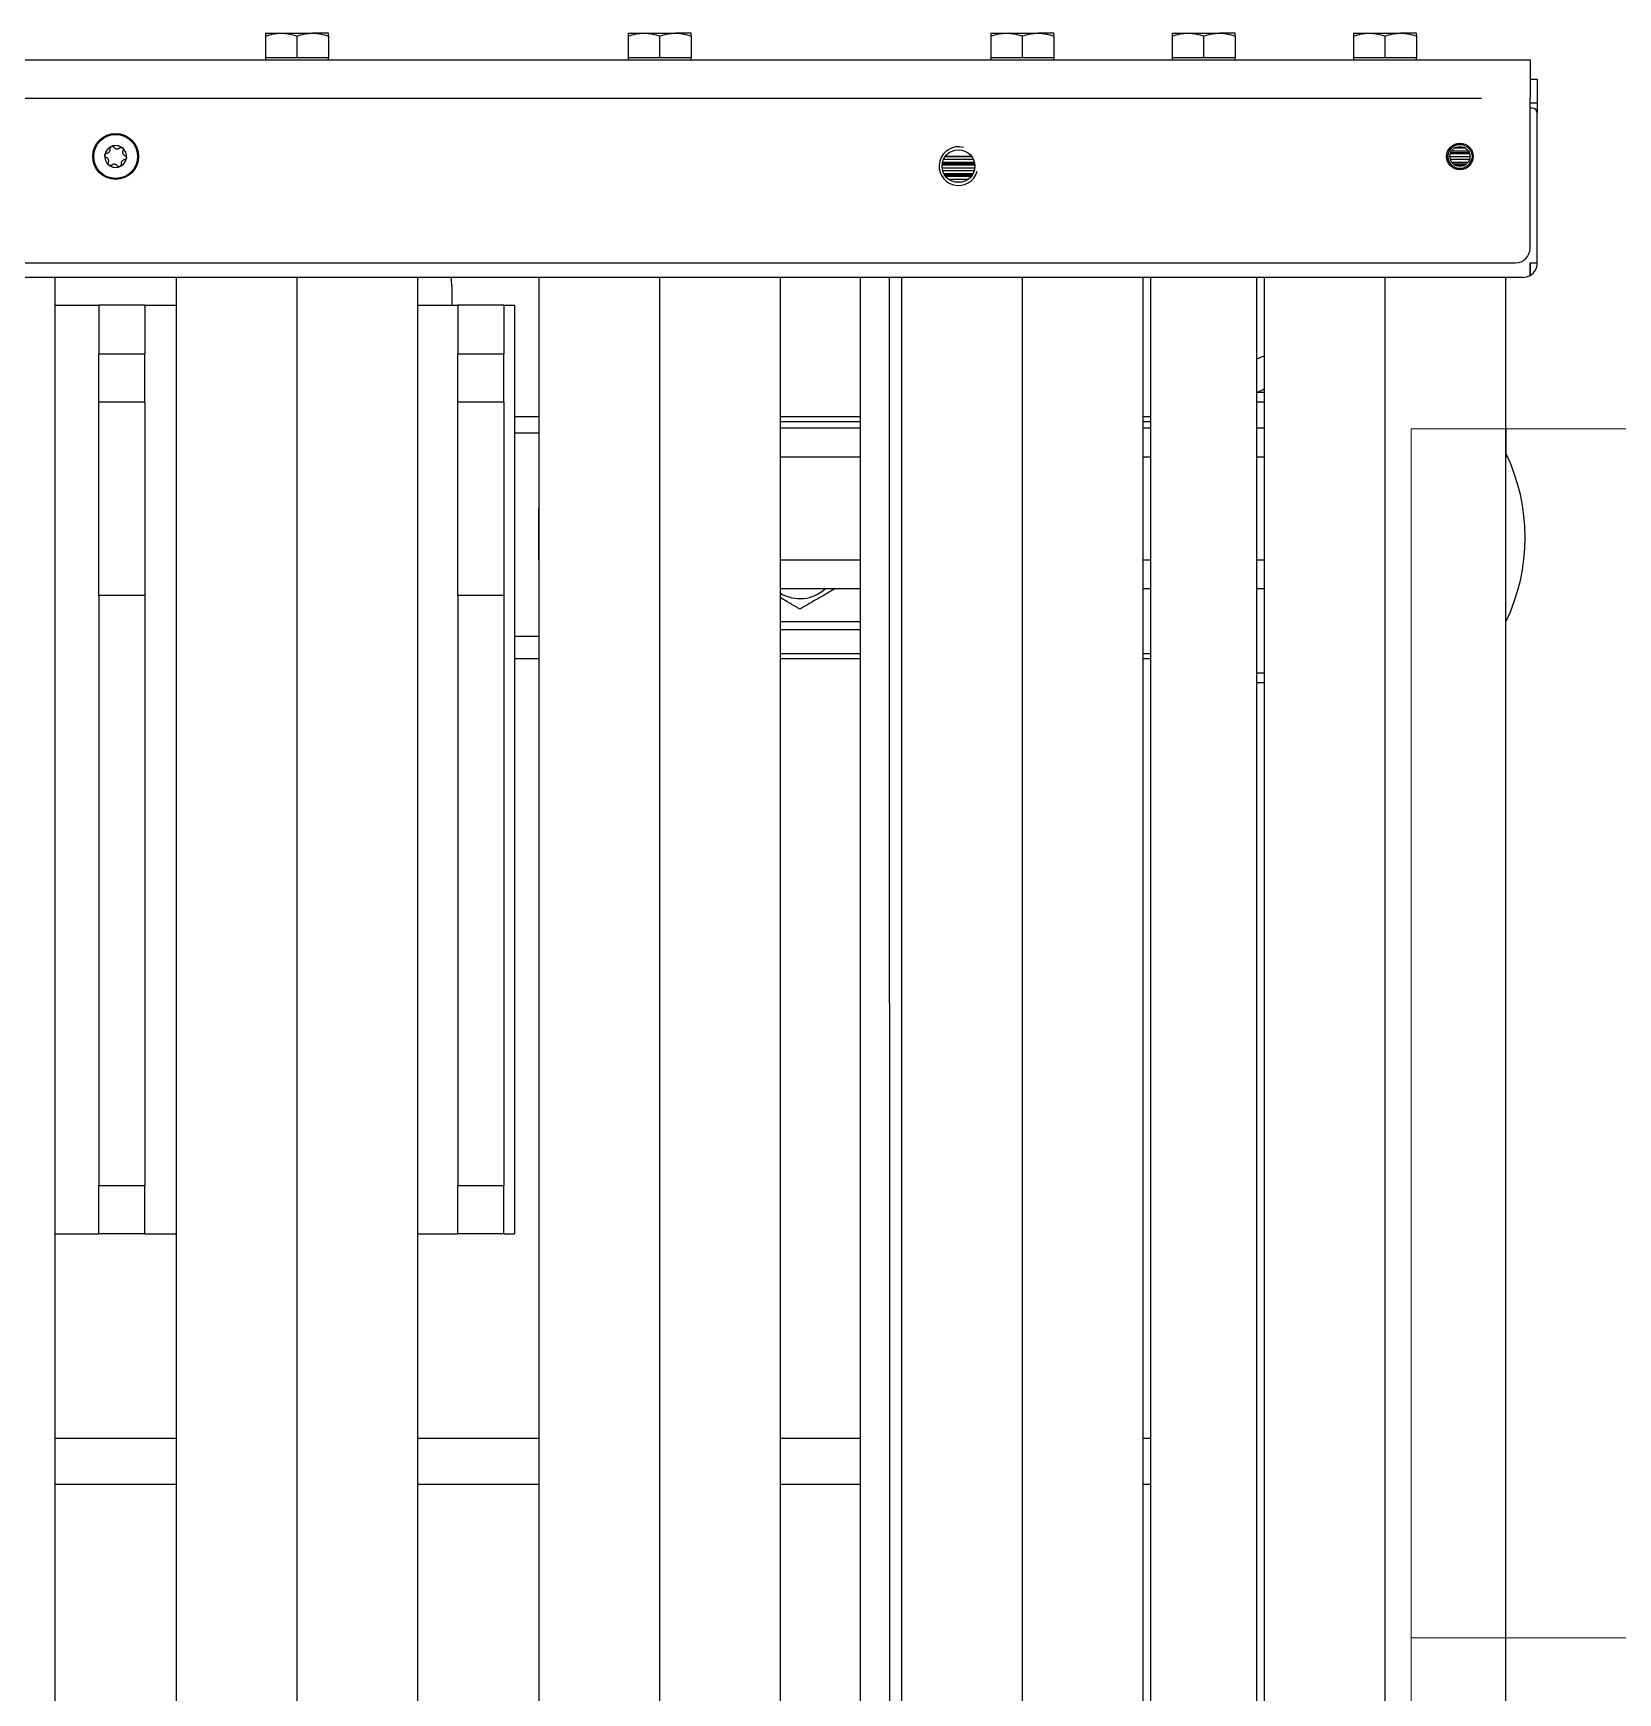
# Model space of a CAD drawing. Header units: millimetres. Extents: x -187347 to 135007, y -6415 to 292048.
# Drawn here: x -50098 to -49770.3, y 27469.3 to 27812.5 of the extents above; entities that cross this region are included whole.
import ezdxf

# ---------------------------------------------------------------- set-up
doc = ezdxf.new("R2010")
doc.units = ezdxf.units.MM
doc.header["$LTSCALE"] = 100
doc.linetypes.add('CENTER', pattern=[50.8, 31.75, -6.35, 6.35, -6.35])
doc.layers.get('0').update_dxf_attribs({"lineweight": 18})
doc.layers.add('Layout CAT2', color=6, linetype='Continuous')
doc.layers.add('Layout Kromeka', color=1, linetype='Continuous', lineweight=5)

# ---------------------------------------------------------------- blocks, each defined once
blk = doc.blocks.new('25g245g2fd')
at = {"color": 0}
for p, q in [((21629.47, -2673.17), (21632.72, -2673.17)), ((21629.47, -2673.76), (21629.47, -2678.27)), ((21632.72, -2673.17), (21639.22, -2673.17)), ((21635.97, -2673.76), (21635.97, -2678.27)), ((21642.47, -2673.17), (21639.22, -2673.17)), ((21642.47, -2673.76), (21642.47, -2678.27)), ((21704.47, -2673.17), (21707.72, -2673.17)), ((21704.47, -2673.75), (21704.47, -2678.27)), ((21707.72, -2673.17), (21714.22, -2673.17)), ((21710.97, -2673.75), (21710.97, -2678.27)), ((21717.47, -2673.17), (21714.22, -2673.17)), ((21717.47, -2673.75), (21717.47, -2678.27)), ((21779.47, -2673.17), (21782.72, -2673.17)), ((21779.47, -2673.75), (21779.47, -2678.27)), ((21782.72, -2673.17), (21789.22, -2673.17)), ((21785.97, -2673.75), (21785.97, -2678.27)), ((21792.47, -2673.17), (21789.22, -2673.17)), ((21792.47, -2673.75), (21792.47, -2678.27)), ((21816.97, -2673.17), (21820.22, -2673.17)), ((21816.97, -2673.75), (21816.97, -2678.27)), ((21820.22, -2673.17), (21826.72, -2673.17)), ((21823.47, -2673.75), (21823.47, -2678.27)), ((21829.97, -2673.17), (21826.72, -2673.17)), ((21829.97, -2673.75), (21829.97, -2678.27)), ((21854.47, -2673.17), (21857.72, -2673.17)), ((21854.47, -2673.75), (21854.47, -2678.27)), ((21857.72, -2673.17), (21864.22, -2673.17)), ((21860.97, -2673.75), (21860.97, -2678.27)), ((21867.47, -2673.17), (21864.22, -2673.17)), ((21867.47, -2673.75), (21867.47, -2678.27)), ((21080.97, -2678.68), (21890.97, -2678.67)), ((21629.47, -2678.27), (21629.47, -2678.67)), ((21632.72, -2678.27), (21629.47, -2678.27)), ((21635.97, -2678.27), (21632.72, -2678.27)), ((21639.22, -2678.27), (21635.97, -2678.27)), ((21642.47, -2678.27), (21639.22, -2678.27)), ((21642.47, -2678.67), (21642.47, -2678.27)), ((21704.47, -2678.27), (21704.47, -2678.67)), ((21707.72, -2678.27), (21704.47, -2678.27)), ((21710.97, -2678.27), (21707.72, -2678.27)), ((21714.22, -2678.27), (21710.97, -2678.27)), ((21717.47, -2678.27), (21714.22, -2678.27)), ((21717.47, -2678.67), (21717.47, -2678.27)), ((21779.47, -2678.27), (21779.47, -2678.67)), ((21782.72, -2678.27), (21779.47, -2678.27)), ((21785.97, -2678.27), (21782.72, -2678.27)), ((21789.22, -2678.27), (21785.97, -2678.27)), ((21792.47, -2678.27), (21789.22, -2678.27)), ((21792.47, -2678.67), (21792.47, -2678.27)), ((21816.97, -2678.27), (21816.97, -2678.67)), ((21820.22, -2678.27), (21816.97, -2678.27)), ((21823.47, -2678.27), (21820.22, -2678.27)), ((21826.72, -2678.27), (21823.47, -2678.27)), ((21829.97, -2678.27), (21826.72, -2678.27)), ((21829.97, -2678.67), (21829.97, -2678.27)), ((21854.47, -2678.27), (21854.47, -2678.67)), ((21857.72, -2678.27), (21854.47, -2678.27)), ((21860.97, -2678.27), (21857.72, -2678.27)), ((21864.22, -2678.27), (21860.97, -2678.27)), ((21867.47, -2678.27), (21864.22, -2678.27)), ((21867.47, -2678.67), (21867.47, -2678.27)), ((21890.97, -2678.67), (21890.97, -2686.67)), ((21890.97, -2682.67), (21892.47, -2682.67)), ((21892.47, -2682.67), (21892.47, -2687.67)), ((21880.96, -2686.67), (21090.98, -2686.68)), ((21890.97, -2717.67), (21890.97, -2686.67)), ((21892.47, -2687.67), (21890.97, -2687.67)), ((21891.47, -2688.67), (21890.97, -2688.67)), ((21892.47, -2687.67), (21892.47, -2689.67)), ((21892.47, -2720.67), (21892.47, -2689.67)), ((21877.64, -2696.97), (21875.3, -2696.97)), ((21776.16, -2700.47), (21769.38, -2700.47)), ((21776.14, -2700.19), (21769.4, -2700.19)), ((21776.08, -2699.91), (21769.46, -2699.91)), ((21775.88, -2699.31), (21769.66, -2699.31)), ((21775.56, -2698.73), (21769.98, -2698.73)), ((21770.08, -2698.6), (21775.46, -2698.6)), ((21878.54, -2698.73), (21874.4, -2698.73)), ((21878.47, -2698.13), (21874.47, -2698.13)), ((21878.44, -2699.31), (21874.5, -2699.31)), ((21874.57, -2697.85), (21878.37, -2697.85)), ((21878.22, -2697.57), (21874.73, -2697.57)), ((21878.13, -2699.91), (21874.81, -2699.91)), ((21875.07, -2700.19), (21877.88, -2700.19)), ((21877.49, -2700.47), (21875.46, -2700.47)), ((21776.15, -2701.07), (21769.39, -2701.07)), ((21776.03, -2701.65), (21769.51, -2701.65)), ((21775.78, -2702.25), (21769.76, -2702.25)), ((21775.62, -2702.53), (21769.92, -2702.53)), ((21775.41, -2702.81), (21770.13, -2702.81)), ((21774.78, -2703.41), (21770.76, -2703.41)), ((21773.53, -2703.99), (21772.01, -2703.99)), ((21083.97, -2720.68), (21887.97, -2720.67)), ((21890.97, -2723.27), (21890.97, -2720.67)), ((21890.97, -2720.67), (21892.47, -2720.67)), ((21890.97, -2720.67), (21890.97, -2723.27)), ((21889.47, -2723.67), (21082.47, -2723.68)), ((21585.98, -3362.67), (21585.97, -2723.68)), ((21610.97, -2723.68), (21610.98, -3362.67)), ((21635.97, -2723.68), (21635.98, -3362.67)), ((21660.98, -3362.67), (21660.97, -2723.68)), ((21685.97, -2723.68), (21685.98, -3362.67)), ((21710.97, -2723.68), (21710.98, -3362.67)), ((21735.98, -3362.67), (21735.97, -2723.67)), ((21752.47, -2723.68), (21752.48, -3366.9)), ((21758.47, -2723.68), (21758.48, -3366.9)), ((21760.97, -2723.67), (21760.98, -3362.67)), ((21785.97, -2723.67), (21785.98, -3362.67)), ((21810.98, -3362.67), (21810.97, -2723.67)), ((21812.47, -2723.68), (21812.48, -3366.9)), ((21834.48, -3366.9), (21834.47, -2723.68)), ((21835.97, -2723.67), (21835.98, -3362.67)), ((21860.97, -2723.67), (21860.98, -3362.67)), ((21885.98, -3362.67), (21885.97, -2723.67)), ((21667.97, -2725.44), (21667.97, -2729.44)), ((21585.97, -2729.44), (21595, -2729.44)), ((21604.53, -2729.44), (21595, -2729.44)), ((21595, -2729.44), (21595, -2739.44)), ((21604.53, -2729.44), (21610.96, -2729.44)), ((21604.53, -2729.44), (21604.53, -2739.44)), ((21660.97, -2729.44), (21669.21, -2729.44)), ((21678.74, -2729.44), (21669.21, -2729.44)), ((21669.21, -2729.44), (21669.21, -2739.44)), ((21678.73, -2729.44), (21680.97, -2729.44)), ((21678.74, -2729.44), (21678.74, -2739.44)), ((21680.97, -2729.44), (21680.97, -2921.44)), ((21595, -2749.44), (21595, -2739.44)), ((21595, -2739.44), (21604.53, -2739.44)), ((21604.53, -2749.44), (21604.53, -2739.44)), ((21669.21, -2749.44), (21669.21, -2739.44)), ((21669.21, -2739.44), (21678.74, -2739.44)), ((21678.74, -2749.44), (21678.74, -2739.44)), ((21835.97, -2747.44), (21834.47, -2747.44)), ((21595, -2789.44), (21595, -2749.44)), ((21604.53, -2749.44), (21595, -2749.44)), ((21604.53, -2749.44), (21604.53, -2789.44)), ((21669.21, -2789.44), (21669.21, -2749.44)), ((21678.74, -2749.44), (21669.21, -2749.44)), ((21678.74, -2749.44), (21678.74, -2789.44)), ((21835.97, -2749.44), (21834.47, -2749.44)), ((21680.97, -2752.43), (21685.97, -2752.43)), ((21735.96, -2752.43), (21752.46, -2752.43)), ((21735.97, -2753.44), (21752.47, -2753.44)), ((21752.47, -2754.84), (21735.97, -2754.84)), ((21810.97, -2752.43), (21812.47, -2752.43)), ((21810.97, -2753.44), (21812.47, -2753.44)), ((21812.47, -2754.84), (21810.97, -2754.84)), ((21835.97, -2754.84), (21834.47, -2754.84)), ((21885.97, -2754.84), (21885.97, -2760.84)), ((21685.97, -2755.87), (21680.97, -2755.87)), ((21752.47, -2760.84), (21735.97, -2760.84)), ((21812.47, -2760.84), (21810.97, -2760.84)), ((21835.97, -2760.84), (21834.47, -2760.84)), ((21885.97, -2771.44), (21885.97, -2760.84)), ((21685.97, -2782.04), (21685.97, -2771.44)), ((21685.97, -2782.04), (21685.97, -2788.04)), ((21735.97, -2782.04), (21752.47, -2782.04)), ((21810.97, -2782.04), (21812.47, -2782.04)), ((21834.47, -2782.04), (21835.97, -2782.04)), ((21595, -2789.44), (21595, -2911.44)), ((21604.53, -2789.44), (21595, -2789.44)), ((21604.53, -2789.44), (21604.53, -2911.44)), ((21669.21, -2789.44), (21669.21, -2911.44)), ((21678.74, -2789.44), (21669.21, -2789.44)), ((21678.74, -2789.44), (21678.74, -2911.44)), ((21752.47, -2788.04), (21735.97, -2788.04)), ((21812.47, -2788.04), (21810.97, -2788.04)), ((21835.97, -2788.04), (21834.47, -2788.04)), ((21735.97, -2794.84), (21752.47, -2794.84)), ((21735.97, -2796.44), (21752.47, -2796.44)), ((21680.97, -2797.88), (21685.97, -2797.88)), ((21680.97, -2802.44), (21685.97, -2802.44)), ((21735.96, -2802.44), (21752.46, -2802.44)), ((21735.97, -2801.44), (21752.47, -2801.44)), ((21810.97, -2801.44), (21812.47, -2801.44)), ((21810.97, -2802.44), (21812.47, -2802.44)), ((21834.47, -2805.44), (21835.97, -2805.44)), ((21834.47, -2807.44), (21835.97, -2807.44)), ((21595, -2921.44), (21595, -2911.44)), ((21595, -2911.44), (21604.53, -2911.44)), ((21604.53, -2921.44), (21604.53, -2911.44)), ((21669.21, -2921.44), (21669.21, -2911.44)), ((21669.21, -2911.44), (21678.74, -2911.44)), ((21678.74, -2921.44), (21678.74, -2911.44)), ((21585.97, -2921.44), (21595, -2921.44)), ((21604.53, -2921.44), (21595, -2921.44)), ((21604.53, -2921.44), (21610.97, -2921.44)), ((21660.97, -2921.44), (21669.21, -2921.44)), ((21678.74, -2921.44), (21669.21, -2921.44)), ((21678.73, -2921.44), (21680.97, -2921.44)), ((21585.97, -2963.67), (21610.96, -2963.67)), ((21660.97, -2963.67), (21685.96, -2963.67)), ((21735.97, -2963.67), (21752.47, -2963.67)), ((21810.97, -2963.67), (21812.47, -2963.67)), ((21585.97, -2973.2), (21610.96, -2973.2)), ((21660.97, -2973.2), (21685.96, -2973.2)), ((21735.97, -2973.2), (21752.47, -2973.2)), ((21810.97, -2973.2), (21812.47, -2973.2))]:
    blk.add_line(p, q, dxfattribs=at)
for centre, radius in [((21598.47, -2698.67), 4.75), ((21598.47, -2698.67), 4.54), ((21876.47, -2698.67), 2.75), ((21876.47, -2698.67), 2.5), ((21876.47, -2698.67), 2.07), ((21772.77, -2700.67), 3.4)]:
    blk.add_circle(centre, radius, dxfattribs=at)
for centre, radius, start, end in [((21891.47, -2689.67), 1, 0.0004, 90.0004), ((21598.47, -2698.67), 2.25, 112.5231, 172.5231), ((21598.47, -2698.67), 2.25, 52.5231, 112.5231), ((21598.47, -2698.67), 2.25, 352.5231, 52.5231), ((21772.77, -2700.67), 4, 75, 345), ((21876.47, -2698.67), 2.5, 75, 345), ((21598.47, -2698.67), 2.25, 172.5231, 232.5231), ((21598.47, -2698.67), 2.25, 232.5231, 292.5231), ((21598.47, -2698.67), 2.25, 292.5231, 352.5231), ((21887.97, -2717.67), 3, 270.0004, 0.0004), ((21889.47, -2720.67), 3, 300.0004, 0.0004), ((21631.97, -2725.44), 36, 0, 2.8097), ((21889.47, -2720.67), 3, 270.0004, 300.0004), ((21849.97, -2777.44), 40, 110.4862, 112.7981), ((21849.97, -2777.44), 33.68, 114.5644, 117.0337), ((21849.97, -2777.44), 40, 334.1531, 25.8469), ((21739.97, -2782.44), 7.65, 238.4606, 312.9469)]:
    blk.add_arc(centre, radius, start, end, dxfattribs=at)
blk.add_ellipse((21889.47, -2720.67), major_axis=(0, 3), ratio=0.998667, start_param=3.141593, end_param=3.665191, dxfattribs=at)
for points, knots in [([(21629.47, -2673.76), (21630, -2673.58), (21630.54, -2673.43), (21631.35, -2673.28), (21631.62, -2673.24), (21632.17, -2673.19), (21632.44, -2673.17), (21632.72, -2673.17)], [0, 0, 0, 0, 0.5, 0.5, 0.75, 0.75, 1, 1, 1, 1]), ([(21629.47, -2673.17), (21629.47, -2673.17), (21629.47, -2673.19), (21629.47, -2673.24), (21629.47, -2673.28), (21629.47, -2673.38), (21629.47, -2673.44), (21629.47, -2673.59), (21629.47, -2673.67), (21629.47, -2673.76)], [0, 0, 0, 0, 0.25, 0.25, 0.5, 0.5, 0.75, 0.75, 1, 1, 1, 1]), ([(21632.72, -2673.17), (21632.79, -2673.17), (21632.86, -2673.18), (21633, -2673.18), (21633.07, -2673.18), (21633.27, -2673.19), (21633.41, -2673.2), (21633.82, -2673.24), (21634.09, -2673.28), (21634.91, -2673.43), (21635.44, -2673.58), (21635.97, -2673.76)], [0, 0, 0, 0, 0.0625, 0.0625, 0.125, 0.125, 0.25, 0.25, 0.5, 0.5, 1, 1, 1, 1]), ([(21635.97, -2673.76), (21636.5, -2673.58), (21637.04, -2673.43), (21637.85, -2673.28), (21638.12, -2673.24), (21638.67, -2673.19), (21638.94, -2673.17), (21639.22, -2673.17)], [0, 0, 0, 0, 0.5, 0.5, 0.75, 0.75, 1, 1, 1, 1]), ([(21639.22, -2673.17), (21639.29, -2673.17), (21639.36, -2673.18), (21639.5, -2673.18), (21639.57, -2673.18), (21639.77, -2673.19), (21639.91, -2673.2), (21640.32, -2673.24), (21640.59, -2673.28), (21641.41, -2673.43), (21641.94, -2673.58), (21642.47, -2673.76)], [0, 0, 0, 0, 0.0625, 0.0625, 0.125, 0.125, 0.25, 0.25, 0.5, 0.5, 1, 1, 1, 1]), ([(21642.47, -2673.76), (21642.47, -2673.67), (21642.47, -2673.59), (21642.47, -2673.44), (21642.47, -2673.38), (21642.47, -2673.28), (21642.47, -2673.24), (21642.47, -2673.19), (21642.47, -2673.17), (21642.47, -2673.17)], [0, 0, 0, 0, 0.250359, 0.250359, 0.500718, 0.500718, 0.751077, 0.751077, 1, 1, 1, 1]), ([(21704.47, -2673.17), (21704.47, -2673.17), (21704.47, -2673.19), (21704.47, -2673.24), (21704.47, -2673.28), (21704.47, -2673.38), (21704.47, -2673.44), (21704.47, -2673.59), (21704.47, -2673.67), (21704.47, -2673.75)], [0, 0, 0, 0, 0.25, 0.25, 0.5, 0.5, 0.75, 0.75, 1, 1, 1, 1]), ([(21704.47, -2673.75), (21705, -2673.58), (21705.54, -2673.43), (21706.35, -2673.28), (21706.62, -2673.24), (21707.17, -2673.19), (21707.44, -2673.17), (21707.72, -2673.17)], [0, 0, 0, 0, 0.5, 0.5, 0.75, 0.75, 1, 1, 1, 1]), ([(21707.72, -2673.17), (21707.79, -2673.17), (21707.86, -2673.17), (21708, -2673.18), (21708.07, -2673.18), (21708.27, -2673.19), (21708.41, -2673.2), (21708.82, -2673.24), (21709.09, -2673.28), (21709.91, -2673.43), (21710.44, -2673.58), (21710.97, -2673.75)], [0, 0, 0, 0, 0.0625, 0.0625, 0.125, 0.125, 0.25, 0.25, 0.5, 0.5, 1, 1, 1, 1]), ([(21710.97, -2673.75), (21711.5, -2673.58), (21712.04, -2673.43), (21712.85, -2673.28), (21713.12, -2673.24), (21713.67, -2673.19), (21713.94, -2673.17), (21714.22, -2673.17)], [0, 0, 0, 0, 0.5, 0.5, 0.75, 0.75, 1, 1, 1, 1]), ([(21714.22, -2673.17), (21714.29, -2673.17), (21714.36, -2673.17), (21714.5, -2673.18), (21714.57, -2673.18), (21714.77, -2673.19), (21714.91, -2673.2), (21715.32, -2673.24), (21715.59, -2673.28), (21716.41, -2673.43), (21716.94, -2673.58), (21717.47, -2673.75)], [0, 0, 0, 0, 0.0625, 0.0625, 0.125, 0.125, 0.25, 0.25, 0.5, 0.5, 1, 1, 1, 1]), ([(21717.47, -2673.75), (21717.47, -2673.67), (21717.47, -2673.59), (21717.47, -2673.44), (21717.47, -2673.38), (21717.47, -2673.28), (21717.47, -2673.24), (21717.47, -2673.19), (21717.47, -2673.17), (21717.47, -2673.17)], [0, 0, 0, 0, 0.250359, 0.250359, 0.500718, 0.500718, 0.751077, 0.751077, 1, 1, 1, 1]), ([(21779.47, -2673.17), (21779.47, -2673.17), (21779.47, -2673.19), (21779.47, -2673.24), (21779.47, -2673.28), (21779.47, -2673.38), (21779.47, -2673.44), (21779.47, -2673.59), (21779.47, -2673.67), (21779.47, -2673.75)], [0, 0, 0, 0, 0.25, 0.25, 0.5, 0.5, 0.75, 0.75, 1, 1, 1, 1]), ([(21779.47, -2673.75), (21780, -2673.58), (21780.54, -2673.43), (21781.35, -2673.28), (21781.62, -2673.24), (21782.17, -2673.19), (21782.44, -2673.17), (21782.72, -2673.17)], [0, 0, 0, 0, 0.5, 0.5, 0.75, 0.75, 1, 1, 1, 1]), ([(21782.72, -2673.17), (21782.79, -2673.17), (21782.86, -2673.17), (21783, -2673.18), (21783.07, -2673.18), (21783.27, -2673.19), (21783.41, -2673.2), (21783.82, -2673.24), (21784.09, -2673.28), (21784.91, -2673.43), (21785.44, -2673.58), (21785.97, -2673.75)], [0, 0, 0, 0, 0.0625, 0.0625, 0.125, 0.125, 0.25, 0.25, 0.5, 0.5, 1, 1, 1, 1]), ([(21785.97, -2673.75), (21786.5, -2673.58), (21787.04, -2673.43), (21787.85, -2673.28), (21788.12, -2673.24), (21788.67, -2673.19), (21788.94, -2673.17), (21789.22, -2673.17)], [0, 0, 0, 0, 0.5, 0.5, 0.75, 0.75, 1, 1, 1, 1]), ([(21789.22, -2673.17), (21789.29, -2673.17), (21789.36, -2673.17), (21789.5, -2673.18), (21789.57, -2673.18), (21789.77, -2673.19), (21789.91, -2673.2), (21790.32, -2673.24), (21790.59, -2673.28), (21791.41, -2673.43), (21791.94, -2673.58), (21792.47, -2673.75)], [0, 0, 0, 0, 0.0625, 0.0625, 0.125, 0.125, 0.25, 0.25, 0.5, 0.5, 1, 1, 1, 1]), ([(21792.47, -2673.75), (21792.47, -2673.67), (21792.47, -2673.59), (21792.47, -2673.44), (21792.47, -2673.38), (21792.47, -2673.28), (21792.47, -2673.24), (21792.47, -2673.19), (21792.47, -2673.17), (21792.47, -2673.17)], [0, 0, 0, 0, 0.250359, 0.250359, 0.500718, 0.500718, 0.751077, 0.751077, 1, 1, 1, 1]), ([(21816.97, -2673.17), (21816.97, -2673.17), (21816.97, -2673.19), (21816.97, -2673.24), (21816.97, -2673.28), (21816.97, -2673.38), (21816.97, -2673.44), (21816.97, -2673.58), (21816.97, -2673.67), (21816.97, -2673.75)], [0, 0, 0, 0, 0.25, 0.25, 0.5, 0.5, 0.75, 0.75, 1, 1, 1, 1]), ([(21816.97, -2673.75), (21817.5, -2673.58), (21818.04, -2673.43), (21818.85, -2673.28), (21819.12, -2673.24), (21819.67, -2673.19), (21819.94, -2673.17), (21820.22, -2673.17)], [0, 0, 0, 0, 0.5, 0.5, 0.75, 0.75, 1, 1, 1, 1]), ([(21820.22, -2673.17), (21820.29, -2673.17), (21820.36, -2673.17), (21820.5, -2673.18), (21820.57, -2673.18), (21820.77, -2673.19), (21820.91, -2673.2), (21821.32, -2673.24), (21821.59, -2673.28), (21822.41, -2673.43), (21822.94, -2673.58), (21823.47, -2673.75)], [0, 0, 0, 0, 0.0625, 0.0625, 0.125, 0.125, 0.25, 0.25, 0.5, 0.5, 1, 1, 1, 1]), ([(21823.47, -2673.75), (21824, -2673.58), (21824.54, -2673.43), (21825.35, -2673.28), (21825.62, -2673.24), (21826.17, -2673.19), (21826.44, -2673.17), (21826.72, -2673.17)], [0, 0, 0, 0, 0.5, 0.5, 0.75, 0.75, 1, 1, 1, 1]), ([(21826.72, -2673.17), (21826.79, -2673.17), (21826.86, -2673.17), (21827, -2673.18), (21827.07, -2673.18), (21827.27, -2673.19), (21827.41, -2673.2), (21827.82, -2673.24), (21828.09, -2673.28), (21828.91, -2673.43), (21829.44, -2673.58), (21829.97, -2673.75)], [0, 0, 0, 0, 0.0625, 0.0625, 0.125, 0.125, 0.25, 0.25, 0.5, 0.5, 1, 1, 1, 1]), ([(21829.97, -2673.75), (21829.97, -2673.67), (21829.97, -2673.58), (21829.97, -2673.44), (21829.97, -2673.38), (21829.97, -2673.28), (21829.97, -2673.24), (21829.97, -2673.19), (21829.97, -2673.17), (21829.97, -2673.17)], [0, 0, 0, 0, 0.250359, 0.250359, 0.500718, 0.500718, 0.751077, 0.751077, 1, 1, 1, 1]), ([(21854.47, -2673.17), (21854.47, -2673.17), (21854.47, -2673.19), (21854.47, -2673.24), (21854.47, -2673.28), (21854.47, -2673.38), (21854.47, -2673.44), (21854.47, -2673.58), (21854.47, -2673.67), (21854.47, -2673.75)], [0, 0, 0, 0, 0.25, 0.25, 0.5, 0.5, 0.75, 0.75, 1, 1, 1, 1]), ([(21854.47, -2673.75), (21855, -2673.58), (21855.54, -2673.43), (21856.35, -2673.28), (21856.62, -2673.24), (21857.17, -2673.19), (21857.44, -2673.17), (21857.72, -2673.17)], [0, 0, 0, 0, 0.5, 0.5, 0.75, 0.75, 1, 1, 1, 1]), ([(21857.72, -2673.17), (21857.79, -2673.17), (21857.86, -2673.17), (21858, -2673.18), (21858.07, -2673.18), (21858.27, -2673.19), (21858.41, -2673.2), (21858.82, -2673.24), (21859.09, -2673.28), (21859.91, -2673.43), (21860.44, -2673.58), (21860.97, -2673.75)], [0, 0, 0, 0, 0.0625, 0.0625, 0.125, 0.125, 0.25, 0.25, 0.5, 0.5, 1, 1, 1, 1]), ([(21860.97, -2673.75), (21861.5, -2673.58), (21862.04, -2673.43), (21862.85, -2673.28), (21863.12, -2673.24), (21863.67, -2673.19), (21863.94, -2673.17), (21864.22, -2673.17)], [0, 0, 0, 0, 0.5, 0.5, 0.75, 0.75, 1, 1, 1, 1]), ([(21864.22, -2673.17), (21864.29, -2673.17), (21864.36, -2673.17), (21864.5, -2673.18), (21864.57, -2673.18), (21864.77, -2673.19), (21864.91, -2673.2), (21865.32, -2673.24), (21865.59, -2673.28), (21866.41, -2673.43), (21866.94, -2673.58), (21867.47, -2673.75)], [0, 0, 0, 0, 0.0625, 0.0625, 0.125, 0.125, 0.25, 0.25, 0.5, 0.5, 1, 1, 1, 1]), ([(21867.47, -2673.75), (21867.47, -2673.67), (21867.47, -2673.58), (21867.47, -2673.44), (21867.47, -2673.38), (21867.47, -2673.28), (21867.47, -2673.24), (21867.47, -2673.19), (21867.47, -2673.17), (21867.47, -2673.17)], [0, 0, 0, 0, 0.250359, 0.250359, 0.500718, 0.500718, 0.751077, 0.751077, 1, 1, 1, 1]), ([(21596.64, -2697.99), (21596.69, -2697.99), (21596.74, -2697.98), (21596.81, -2697.96), (21596.84, -2697.95), (21596.87, -2697.93), (21596.89, -2697.93), (21596.91, -2697.91), (21596.92, -2697.91), (21596.98, -2697.88), (21597.03, -2697.85), (21597.08, -2697.8), (21597.09, -2697.79), (21597.11, -2697.77), (21597.14, -2697.74), (21597.17, -2697.71), (21597.19, -2697.68), (21597.2, -2697.67), (21597.22, -2697.64), (21597.22, -2697.63), (21597.25, -2697.6), (21597.27, -2697.55), (21597.29, -2697.5), (21597.31, -2697.46), (21597.31, -2697.44), (21597.32, -2697.42), (21597.32, -2697.41), (21597.33, -2697.37), (21597.34, -2697.34), (21597.34, -2697.3), (21597.34, -2697.29), (21597.34, -2697.26), (21597.35, -2697.25), (21597.35, -2697.18), (21597.34, -2697.13), (21597.34, -2697.08)], [0, 0, 0, 0, 0.125, 0.125, 0.1875, 0.1875, 0.21875, 0.21875, 0.25, 0.25, 0.375, 0.375, 0.40625, 0.40625, 0.4375, 0.5, 0.5, 0.53125, 0.53125, 0.5625, 0.5625, 0.625, 0.6875, 0.6875, 0.71875, 0.71875, 0.75, 0.75, 0.8125, 0.8125, 0.84375, 0.84375, 0.875, 0.875, 1, 1, 1, 1]), ([(21597.34, -2697.08), (21597.33, -2697.06), (21597.33, -2697.04), (21597.33, -2696.99), (21597.33, -2696.97), (21597.34, -2696.93), (21597.34, -2696.92), (21597.35, -2696.89), (21597.35, -2696.88), (21597.36, -2696.85), (21597.37, -2696.82), (21597.39, -2696.79), (21597.4, -2696.78), (21597.41, -2696.76), (21597.42, -2696.75), (21597.44, -2696.72), (21597.46, -2696.7), (21597.49, -2696.67), (21597.5, -2696.66), (21597.52, -2696.65), (21597.53, -2696.64), (21597.56, -2696.62), (21597.58, -2696.61), (21597.61, -2696.6)], [0, 0, 0, 0, 0.125, 0.125, 0.25, 0.25, 0.3125, 0.3125, 0.375, 0.375, 0.5, 0.5, 0.5625, 0.5625, 0.625, 0.625, 0.75, 0.75, 0.8125, 0.8125, 0.875, 0.875, 1, 1, 1, 1]), ([(21597.61, -2696.6), (21597.62, -2696.59), (21597.63, -2696.59), (21597.66, -2696.58), (21597.67, -2696.58), (21597.71, -2696.57), (21597.74, -2696.56), (21597.77, -2696.56), (21597.79, -2696.56), (21597.81, -2696.56), (21597.84, -2696.57), (21597.86, -2696.57), (21597.89, -2696.58), (21597.9, -2696.58), (21597.94, -2696.59), (21597.96, -2696.6), (21597.99, -2696.62), (21598, -2696.62), (21598.03, -2696.63), (21598.04, -2696.64), (21598.06, -2696.66), (21598.08, -2696.68), (21598.11, -2696.7), (21598.12, -2696.71), (21598.13, -2696.73), (21598.14, -2696.74), (21598.15, -2696.75)], [0, 0, 0, 0, 0.0625, 0.0625, 0.125, 0.125, 0.25, 0.25, 0.3125, 0.3125, 0.375, 0.4375, 0.4375, 0.5, 0.5, 0.625, 0.625, 0.6875, 0.6875, 0.75, 0.75, 0.875, 0.875, 0.9375, 0.9375, 1, 1, 1, 1]), ([(21598.15, -2696.75), (21598.17, -2696.79), (21598.21, -2696.83), (21598.26, -2696.88), (21598.28, -2696.9), (21598.32, -2696.92), (21598.33, -2696.93), (21598.35, -2696.94), (21598.36, -2696.95), (21598.42, -2696.99), (21598.46, -2697.01), (21598.53, -2697.03), (21598.54, -2697.04), (21598.57, -2697.05), (21598.61, -2697.06), (21598.65, -2697.06), (21598.69, -2697.07), (21598.71, -2697.07), (21598.74, -2697.07), (21598.75, -2697.07), (21598.79, -2697.08), (21598.85, -2697.07), (21598.9, -2697.07), (21598.94, -2697.06), (21598.96, -2697.06), (21598.98, -2697.05), (21599, -2697.05), (21599.03, -2697.03), (21599.06, -2697.03), (21599.1, -2697.01), (21599.11, -2697.01), (21599.13, -2696.99), (21599.14, -2696.99), (21599.2, -2696.96), (21599.24, -2696.93), (21599.28, -2696.9)], [0, 0, 0, 0, 0.125, 0.125, 0.1875, 0.1875, 0.21875, 0.21875, 0.25, 0.25, 0.375, 0.375, 0.40625, 0.40625, 0.4375, 0.5, 0.5, 0.53125, 0.53125, 0.5625, 0.5625, 0.625, 0.6875, 0.6875, 0.71875, 0.71875, 0.75, 0.75, 0.8125, 0.8125, 0.84375, 0.84375, 0.875, 0.875, 1, 1, 1, 1]), ([(21599.28, -2696.9), (21599.3, -2696.88), (21599.32, -2696.87), (21599.36, -2696.85), (21599.38, -2696.84), (21599.42, -2696.82), (21599.43, -2696.82), (21599.45, -2696.81), (21599.46, -2696.81), (21599.5, -2696.8), (21599.52, -2696.8), (21599.56, -2696.8), (21599.57, -2696.8), (21599.6, -2696.8), (21599.61, -2696.8), (21599.65, -2696.8), (21599.68, -2696.81), (21599.71, -2696.82), (21599.72, -2696.83), (21599.75, -2696.84), (21599.76, -2696.84), (21599.8, -2696.86), (21599.82, -2696.87), (21599.84, -2696.89)], [0, 0, 0, 0, 0.125, 0.125, 0.25, 0.25, 0.3125, 0.3125, 0.375, 0.375, 0.5, 0.5, 0.5625, 0.5625, 0.625, 0.625, 0.75, 0.75, 0.8125, 0.8125, 0.875, 0.875, 1, 1, 1, 1]), ([(21599.84, -2696.89), (21599.85, -2696.9), (21599.86, -2696.91), (21599.88, -2696.92), (21599.89, -2696.93), (21599.92, -2696.96), (21599.93, -2696.98), (21599.95, -2697.02), (21599.96, -2697.03), (21599.97, -2697.05), (21599.98, -2697.07), (21599.99, -2697.1), (21600, -2697.12), (21600, -2697.13), (21600.01, -2697.17), (21600.01, -2697.2), (21600.02, -2697.23), (21600.02, -2697.24), (21600.02, -2697.27), (21600.01, -2697.28), (21600.01, -2697.32), (21600.01, -2697.34), (21600, -2697.38), (21599.99, -2697.39), (21599.99, -2697.41), (21599.98, -2697.42), (21599.98, -2697.43)], [0, 0, 0, 0, 0.0625, 0.0625, 0.125, 0.125, 0.25, 0.25, 0.3125, 0.3125, 0.375, 0.4375, 0.4375, 0.5, 0.5, 0.625, 0.625, 0.6875, 0.6875, 0.75, 0.75, 0.875, 0.875, 0.9375, 0.9375, 1, 1, 1, 1]), ([(21596.53, -2698.86), (21596.5, -2698.85), (21596.48, -2698.84), (21596.44, -2698.82), (21596.42, -2698.81), (21596.39, -2698.78), (21596.38, -2698.77), (21596.37, -2698.76), (21596.36, -2698.75), (21596.33, -2698.72), (21596.32, -2698.7), (21596.3, -2698.67), (21596.29, -2698.66), (21596.28, -2698.64), (21596.27, -2698.62), (21596.26, -2698.59), (21596.25, -2698.56), (21596.24, -2698.53), (21596.24, -2698.51), (21596.24, -2698.49), (21596.24, -2698.47), (21596.23, -2698.43), (21596.24, -2698.41), (21596.24, -2698.38)], [0, 0, 0, 0, 0.125, 0.125, 0.25, 0.25, 0.3125, 0.3125, 0.375, 0.375, 0.5, 0.5, 0.5625, 0.5625, 0.625, 0.625, 0.75, 0.75, 0.8125, 0.8125, 0.875, 0.875, 1, 1, 1, 1]), ([(21596.24, -2698.38), (21596.24, -2698.37), (21596.24, -2698.36), (21596.25, -2698.33), (21596.25, -2698.32), (21596.26, -2698.28), (21596.27, -2698.26), (21596.29, -2698.22), (21596.3, -2698.21), (21596.31, -2698.19), (21596.33, -2698.17), (21596.34, -2698.15), (21596.36, -2698.13), (21596.37, -2698.12), (21596.4, -2698.09), (21596.42, -2698.08), (21596.45, -2698.06), (21596.46, -2698.05), (21596.48, -2698.04), (21596.49, -2698.03), (21596.52, -2698.02), (21596.55, -2698.01), (21596.58, -2698), (21596.59, -2698), (21596.62, -2698), (21596.63, -2697.99), (21596.64, -2697.99)], [0, 0, 0, 0, 0.0625, 0.0625, 0.125, 0.125, 0.25, 0.25, 0.3125, 0.3125, 0.375, 0.4375, 0.4375, 0.5, 0.5, 0.625, 0.625, 0.6875, 0.6875, 0.75, 0.75, 0.875, 0.875, 0.9375, 0.9375, 1, 1, 1, 1]), ([(21596.96, -2699.92), (21596.98, -2699.87), (21597, -2699.83), (21597.02, -2699.75), (21597.02, -2699.73), (21597.03, -2699.69), (21597.03, -2699.67), (21597.03, -2699.65), (21597.03, -2699.63), (21597.03, -2699.57), (21597.03, -2699.51), (21597.02, -2699.44), (21597.02, -2699.43), (21597.01, -2699.4), (21597, -2699.36), (21596.98, -2699.32), (21596.97, -2699.28), (21596.96, -2699.27), (21596.95, -2699.25), (21596.94, -2699.23), (21596.92, -2699.2), (21596.89, -2699.15), (21596.86, -2699.1), (21596.83, -2699.07), (21596.82, -2699.06), (21596.81, -2699.04), (21596.78, -2699.02), (21596.75, -2698.99), (21596.72, -2698.97), (21596.71, -2698.96), (21596.68, -2698.94), (21596.67, -2698.94), (21596.62, -2698.9), (21596.57, -2698.88), (21596.53, -2698.86)], [0, 0, 0, 0, 0.125, 0.125, 0.1875, 0.1875, 0.21875, 0.21875, 0.25, 0.25, 0.375, 0.375, 0.40625, 0.40625, 0.4375, 0.5, 0.5, 0.53125, 0.53125, 0.5625, 0.5625, 0.625, 0.6875, 0.6875, 0.71875, 0.71875, 0.75, 0.8125, 0.8125, 0.84375, 0.84375, 0.875, 0.875, 1, 1, 1, 1]), ([(21597.1, -2700.46), (21597.09, -2700.45), (21597.08, -2700.44), (21597.06, -2700.43), (21597.05, -2700.42), (21597.03, -2700.39), (21597.01, -2700.37), (21596.99, -2700.33), (21596.98, -2700.32), (21596.97, -2700.3), (21596.96, -2700.28), (21596.95, -2700.25), (21596.94, -2700.23), (21596.94, -2700.22), (21596.93, -2700.18), (21596.93, -2700.15), (21596.93, -2700.12), (21596.92, -2700.11), (21596.93, -2700.08), (21596.93, -2700.07), (21596.93, -2700.03), (21596.93, -2700.01), (21596.94, -2699.97), (21596.95, -2699.96), (21596.96, -2699.94), (21596.96, -2699.93), (21596.96, -2699.92)], [0, 0, 0, 0, 0.0625, 0.0625, 0.125, 0.125, 0.25, 0.25, 0.3125, 0.3125, 0.375, 0.4375, 0.4375, 0.5, 0.5, 0.625, 0.625, 0.6875, 0.6875, 0.75, 0.75, 0.875, 0.875, 0.9375, 0.9375, 1, 1, 1, 1]), ([(21597.66, -2700.45), (21597.64, -2700.47), (21597.62, -2700.48), (21597.58, -2700.5), (21597.56, -2700.51), (21597.53, -2700.53), (21597.51, -2700.53), (21597.49, -2700.54), (21597.48, -2700.54), (21597.44, -2700.55), (21597.42, -2700.55), (21597.38, -2700.55), (21597.37, -2700.55), (21597.34, -2700.55), (21597.33, -2700.55), (21597.29, -2700.55), (21597.27, -2700.54), (21597.23, -2700.53), (21597.22, -2700.52), (21597.19, -2700.51), (21597.18, -2700.51), (21597.14, -2700.49), (21597.12, -2700.48), (21597.1, -2700.46)], [0, 0, 0, 0, 0.125, 0.125, 0.25, 0.25, 0.3125, 0.3125, 0.375, 0.375, 0.5, 0.5, 0.5625, 0.5625, 0.625, 0.625, 0.75, 0.75, 0.8125, 0.8125, 0.875, 0.875, 1, 1, 1, 1]), ([(21598.8, -2700.6), (21598.77, -2700.56), (21598.73, -2700.52), (21598.68, -2700.47), (21598.66, -2700.45), (21598.63, -2700.43), (21598.61, -2700.42), (21598.59, -2700.41), (21598.58, -2700.4), (21598.52, -2700.36), (21598.48, -2700.34), (21598.41, -2700.32), (21598.4, -2700.31), (21598.37, -2700.3), (21598.33, -2700.29), (21598.29, -2700.29), (21598.25, -2700.28), (21598.23, -2700.28), (21598.2, -2700.28), (21598.19, -2700.28), (21598.15, -2700.27), (21598.09, -2700.28), (21598.04, -2700.28), (21598, -2700.29), (21597.98, -2700.29), (21597.96, -2700.3), (21597.94, -2700.3), (21597.91, -2700.32), (21597.88, -2700.32), (21597.85, -2700.34), (21597.83, -2700.34), (21597.81, -2700.36), (21597.8, -2700.36), (21597.74, -2700.39), (21597.7, -2700.42), (21597.66, -2700.45)], [0, 0, 0, 0, 0.125, 0.125, 0.1875, 0.1875, 0.21875, 0.21875, 0.25, 0.25, 0.375, 0.375, 0.40625, 0.40625, 0.4375, 0.5, 0.5, 0.53125, 0.53125, 0.5625, 0.5625, 0.625, 0.6875, 0.6875, 0.71875, 0.71875, 0.75, 0.75, 0.8125, 0.8125, 0.84375, 0.84375, 0.875, 0.875, 1, 1, 1, 1]), ([(21599.33, -2700.75), (21599.32, -2700.76), (21599.31, -2700.76), (21599.28, -2700.77), (21599.27, -2700.77), (21599.23, -2700.78), (21599.21, -2700.79), (21599.17, -2700.79), (21599.15, -2700.79), (21599.13, -2700.79), (21599.1, -2700.78), (21599.08, -2700.78), (21599.05, -2700.77), (21599.04, -2700.77), (21599, -2700.76), (21598.98, -2700.75), (21598.95, -2700.73), (21598.94, -2700.73), (21598.92, -2700.72), (21598.91, -2700.71), (21598.88, -2700.69), (21598.86, -2700.67), (21598.83, -2700.65), (21598.82, -2700.64), (21598.81, -2700.62), (21598.8, -2700.61), (21598.8, -2700.6)], [0, 0, 0, 0, 0.0625, 0.0625, 0.125, 0.125, 0.25, 0.25, 0.3125, 0.3125, 0.375, 0.4375, 0.4375, 0.5, 0.5, 0.625, 0.625, 0.6875, 0.6875, 0.75, 0.75, 0.875, 0.875, 0.9375, 0.9375, 1, 1, 1, 1]), ([(21599.6, -2700.27), (21599.61, -2700.29), (21599.61, -2700.31), (21599.61, -2700.36), (21599.61, -2700.38), (21599.6, -2700.42), (21599.6, -2700.43), (21599.59, -2700.46), (21599.59, -2700.47), (21599.58, -2700.5), (21599.57, -2700.53), (21599.55, -2700.56), (21599.55, -2700.57), (21599.53, -2700.59), (21599.52, -2700.6), (21599.5, -2700.63), (21599.48, -2700.65), (21599.45, -2700.68), (21599.44, -2700.69), (21599.42, -2700.7), (21599.41, -2700.71), (21599.38, -2700.73), (21599.36, -2700.74), (21599.33, -2700.75)], [0, 0, 0, 0, 0.125, 0.125, 0.25, 0.25, 0.3125, 0.3125, 0.375, 0.375, 0.5, 0.5, 0.5625, 0.5625, 0.625, 0.625, 0.75, 0.75, 0.8125, 0.8125, 0.875, 0.875, 1, 1, 1, 1]), ([(21600.3, -2699.36), (21600.25, -2699.36), (21600.2, -2699.37), (21600.13, -2699.39), (21600.1, -2699.4), (21600.07, -2699.42), (21600.05, -2699.42), (21600.03, -2699.43), (21600.02, -2699.44), (21599.96, -2699.47), (21599.92, -2699.5), (21599.86, -2699.55), (21599.85, -2699.56), (21599.83, -2699.58), (21599.8, -2699.61), (21599.77, -2699.64), (21599.75, -2699.67), (21599.74, -2699.68), (21599.72, -2699.71), (21599.72, -2699.72), (21599.69, -2699.75), (21599.67, -2699.8), (21599.65, -2699.85), (21599.63, -2699.89), (21599.63, -2699.91), (21599.62, -2699.93), (21599.62, -2699.94), (21599.61, -2699.98), (21599.6, -2700.01), (21599.6, -2700.05), (21599.6, -2700.06), (21599.6, -2700.09), (21599.59, -2700.1), (21599.59, -2700.17), (21599.6, -2700.22), (21599.6, -2700.27)], [0, 0, 0, 0, 0.125, 0.125, 0.1875, 0.1875, 0.21875, 0.21875, 0.25, 0.25, 0.375, 0.375, 0.40625, 0.40625, 0.4375, 0.5, 0.5, 0.53125, 0.53125, 0.5625, 0.5625, 0.625, 0.6875, 0.6875, 0.71875, 0.71875, 0.75, 0.75, 0.8125, 0.8125, 0.84375, 0.84375, 0.875, 0.875, 1, 1, 1, 1]), ([(21599.98, -2697.43), (21599.96, -2697.48), (21599.94, -2697.52), (21599.92, -2697.6), (21599.92, -2697.62), (21599.91, -2697.66), (21599.91, -2697.68), (21599.91, -2697.7), (21599.91, -2697.72), (21599.91, -2697.78), (21599.91, -2697.84), (21599.92, -2697.91), (21599.93, -2697.92), (21599.93, -2697.95), (21599.94, -2697.99), (21599.96, -2698.03), (21599.97, -2698.07), (21599.98, -2698.08), (21599.99, -2698.1), (21600, -2698.12), (21600.02, -2698.15), (21600.05, -2698.2), (21600.08, -2698.24), (21600.11, -2698.28), (21600.12, -2698.29), (21600.13, -2698.31), (21600.16, -2698.33), (21600.19, -2698.36), (21600.22, -2698.38), (21600.23, -2698.39), (21600.26, -2698.41), (21600.27, -2698.41), (21600.32, -2698.45), (21600.37, -2698.47), (21600.41, -2698.49)], [0, 0, 0, 0, 0.125, 0.125, 0.1875, 0.1875, 0.21875, 0.21875, 0.25, 0.25, 0.375, 0.375, 0.40625, 0.40625, 0.4375, 0.5, 0.5, 0.53125, 0.53125, 0.5625, 0.5625, 0.625, 0.6875, 0.6875, 0.71875, 0.71875, 0.75, 0.8125, 0.8125, 0.84375, 0.84375, 0.875, 0.875, 1, 1, 1, 1]), ([(21600.7, -2698.97), (21600.7, -2698.98), (21600.7, -2698.99), (21600.69, -2699.02), (21600.69, -2699.03), (21600.68, -2699.07), (21600.67, -2699.09), (21600.65, -2699.13), (21600.64, -2699.14), (21600.63, -2699.16), (21600.61, -2699.18), (21600.6, -2699.2), (21600.58, -2699.22), (21600.57, -2699.23), (21600.54, -2699.26), (21600.52, -2699.27), (21600.49, -2699.29), (21600.48, -2699.3), (21600.46, -2699.31), (21600.45, -2699.32), (21600.42, -2699.33), (21600.39, -2699.34), (21600.36, -2699.35), (21600.35, -2699.35), (21600.32, -2699.35), (21600.31, -2699.36), (21600.3, -2699.36)], [0, 0, 0, 0, 0.0625, 0.0625, 0.125, 0.125, 0.25, 0.25, 0.3125, 0.3125, 0.375, 0.4375, 0.4375, 0.5, 0.5, 0.625, 0.625, 0.6875, 0.6875, 0.75, 0.75, 0.875, 0.875, 0.9375, 0.9375, 1, 1, 1, 1]), ([(21600.41, -2698.49), (21600.44, -2698.5), (21600.46, -2698.51), (21600.5, -2698.53), (21600.52, -2698.54), (21600.55, -2698.57), (21600.56, -2698.58), (21600.57, -2698.59), (21600.58, -2698.6), (21600.61, -2698.63), (21600.62, -2698.65), (21600.64, -2698.68), (21600.65, -2698.69), (21600.66, -2698.71), (21600.67, -2698.73), (21600.68, -2698.76), (21600.69, -2698.79), (21600.7, -2698.82), (21600.7, -2698.84), (21600.7, -2698.86), (21600.7, -2698.88), (21600.71, -2698.92), (21600.7, -2698.94), (21600.7, -2698.97)], [0, 0, 0, 0, 0.125, 0.125, 0.25, 0.25, 0.3125, 0.3125, 0.375, 0.375, 0.5, 0.5, 0.5625, 0.5625, 0.625, 0.625, 0.75, 0.75, 0.8125, 0.8125, 0.875, 0.875, 1, 1, 1, 1]), ([(21747.3, -2788.02), (21746.99, -2788.2), (21746.68, -2788.38), (21746.02, -2788.76), (21745.67, -2788.96), (21744.95, -2789.38), (21744.59, -2789.58), (21744.14, -2789.84), (21744.05, -2789.9), (21743.91, -2789.98), (21743.87, -2790), (21743.78, -2790.05), (21743.55, -2790.18), (21743.33, -2790.31), (21742.79, -2790.63), (21742.43, -2790.83), (21741.37, -2791.45), (21740.67, -2791.85), (21739.97, -2792.25)], [0, 0, 0, 0, 0.127907, 0.127907, 0.273256, 0.273256, 0.418605, 0.418605, 0.454942, 0.454942, 0.47311, 0.47311, 0.491279, 0.563953, 0.563953, 0.709302, 0.709302, 1, 1, 1, 1]), ([(21739.97, -2792.25), (21739.28, -2791.85), (21738.58, -2791.45), (21737.52, -2790.84), (21737.17, -2790.63), (21736.53, -2790.26), (21736.25, -2790.1), (21735.97, -2789.94)], [0, 0, 0, 0, 0.529538, 0.529538, 0.794307, 0.794307, 1, 1, 1, 1])]:
    blk.add_open_spline(points, degree=3, knots=knots, dxfattribs=at)
blk = doc.blocks.new('*U71')
at = {"ltscale": 10}
for q in [(4200, 100), (10800, -400)]:
    blk.add_line((4200, -400), q, dxfattribs=at)
at = {"color": 4, "linetype": 'CENTER', "ltscale": 10}
blk.add_lwpolyline([(4200, -150), (10800, -150)], dxfattribs=at)
at = {"color": 5, "ltscale": 10}
blk.add_point((4200, -150), dxfattribs=at)

msp = doc.modelspace()

# ---------------------------------------------------------------- block references
at = {"layer": 'Layout CAT2'}
msp.add_blockref('25g245g2fd', (-71679.42, 30485.66, -3.45), dxfattribs=at)
at = {"layer": 'Layout Kromeka', "xscale": -1, "rotation": 180}
msp.add_blockref('*U71', (-54013.03, 27330.68), dxfattribs=at)

doc.saveas('drawing.dxf')
